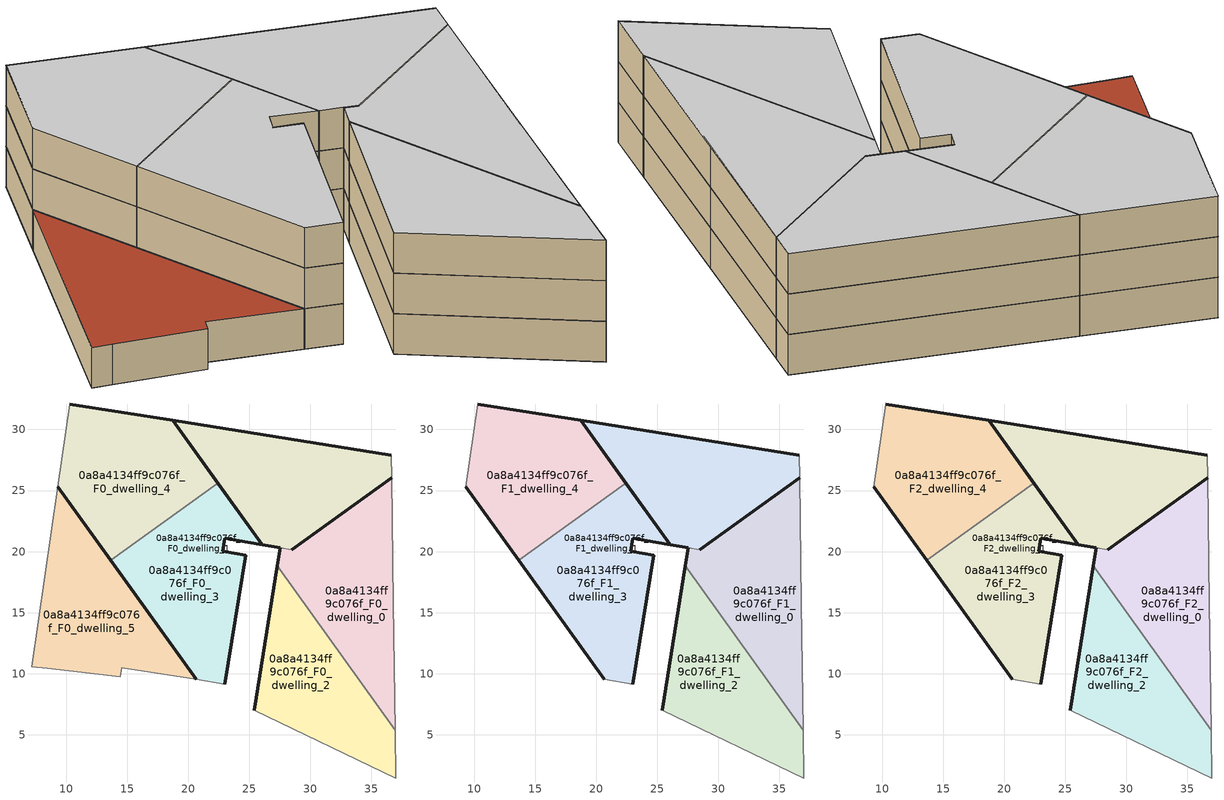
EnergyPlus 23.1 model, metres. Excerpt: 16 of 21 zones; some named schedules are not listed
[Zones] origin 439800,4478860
0a8a4134ff9c076f_F0_dwelling_0
 floor ground (EU_floor_Construction): 36.95,5.39 36.79,15.75 36.66,26.03 28.48,20.17 27.54,20.33 27.3,18.83 z0
 wall outside (EU_wall_Construction): 27.3,18.83 27.54,20.33 / 28.48,20.17 36.66,26.03 z0:3
 wall adiabatic (EU_wall_Construction): 36.66,26.03 36.79,15.75 36.95,5.39 z0:3
 wall to 0a8a4134ff9c076f_F0_dwelling_2 (EU_wall_Construction): 36.95,5.39 27.3,18.83 z0:3
 wall to 0a8a4134ff9c076f_F0_dwelling_1 (EU_wall_Construction): 27.54,20.33 28.48,20.17 z0:3
0a8a4134ff9c076f_F0_dwelling_1
 floor ground (EU_floor_Construction): 23.01,9.16 24.7,19.71 22.82,20.02 23,21.08 26.05,20.57 22.44,25.61 13.64,19.3 20.65,9.54 z0; 36.66,26.03 36.63,27.9 18.76,30.74 26.05,20.57 28.49,20.17 z0; 22.44,25.61 18.76,30.74 10.3,32.09 9.32,25.32 13.64,19.3 z0
 wall outside (EU_wall_Construction): 27.54,20.33 26.05,20.57 18.76,30.74 36.63,27.9 / 36.66,26.03 28.49,20.17 z0:3; 28.48,20.17,3 28.49,20.17,0 28.48,20.17,0
 wall adiabatic (EU_wall_Construction): 36.63,27.9 36.66,26.03 z0:3
0a8a4134ff9c076f_F0_dwelling_2
 floor ground (EU_floor_Construction): 37.02,1.47 36.95,5.39 27.3,18.83 25.43,7.03 z0
 wall outside (EU_wall_Construction): 25.43,7.03 27.3,18.83 z0:3
 wall adiabatic (EU_wall_Construction): 36.95,5.39 37.02,1.47 25.43,7.03 z0:3
0a8a4134ff9c076f_F0_dwelling_3
 floor ground (EU_floor_Construction): 36.66,26.03 36.63,27.9 18.76,30.74 26.05,20.57 28.49,20.17 z0; 23.01,9.16 24.7,19.71 22.82,20.02 23,21.08 26.05,20.57 22.44,25.61 13.64,19.3 20.65,9.54 z0
 wall outside (EU_wall_Construction): 20.65,9.54 13.64,19.3 / 22.44,25.61 26.05,20.57 23,21.08 22.82,20.02 24.7,19.71 23.01,9.16 z0:3
 wall adiabatic (EU_wall_Construction): 23.01,9.16 20.65,9.54 z0:3
 wall to 0a8a4134ff9c076f_F0_dwelling_4 (EU_wall_Construction): 13.64,19.3 22.44,25.61 z0:3
0a8a4134ff9c076f_F0_dwelling_4
 floor ground (EU_floor_Construction): 36.66,26.03 36.63,27.9 18.76,30.74 26.05,20.57 28.49,20.17 z0; 22.44,25.61 18.76,30.74 10.3,32.09 9.32,25.32 13.64,19.3 z0
 wall outside (EU_wall_Construction): 10.3,32.09 18.76,30.74 22.44,25.61 / 13.64,19.3 9.32,25.32 z0:3
 wall adiabatic (EU_wall_Construction): 9.32,25.32 10.3,32.09 z0:3
0a8a4134ff9c076f_F0_dwelling_5
 floor ground (EU_floor_Construction): 20.65,9.54 9.32,25.32 7.17,10.59 8.47,10.45 14.43,9.77 14.56,10.5 z0
 wall outside (EU_wall_Construction): 9.32,25.32 20.65,9.54 z0:3
 wall adiabatic (EU_wall_Construction): 20.65,9.54 14.56,10.5 14.43,9.77 8.47,10.45 7.17,10.59 9.32,25.32 z0:3
 roof outside (EU_roof_Construction): 9.32,25.32 20.65,9.54 14.56,10.5 14.43,9.77 8.47,10.45 7.17,10.59 z3
0a8a4134ff9c076f_F1_dwelling_0
 floor to 0a8a4134ff9c076f_F0_dwelling_0 (EU_floor_Construction): 36.95,5.39 36.79,15.75 36.66,26.03 28.48,20.17 27.54,20.33 27.3,18.83 z3
 wall outside (EU_wall_Construction): 27.3,18.83 27.54,20.33 / 28.48,20.17 36.66,26.03 z3:6
 wall adiabatic (EU_wall_Construction): 36.66,26.03 36.79,15.75 36.95,5.39 z3:6
 wall to 0a8a4134ff9c076f_F1_dwelling_2 (EU_wall_Construction): 36.95,5.39 27.3,18.83 z3:6
 wall to 0a8a4134ff9c076f_F1_dwelling_1 (EU_wall_Construction): 27.54,20.33 28.48,20.17 z3:6
0a8a4134ff9c076f_F1_dwelling_1
 floor outside (EU_floor_Construction): 22.44,25.61 18.76,30.74 10.3,32.09 9.32,25.32 13.64,19.3 z3; 23.01,9.16 24.7,19.71 22.82,20.02 23,21.08 26.05,20.57 22.44,25.61 13.64,19.3 20.65,9.54 z3
 floor to 0a8a4134ff9c076f_F0_dwelling_1 (EU_floor_Construction): 36.66,26.03 36.63,27.9 18.76,30.74 26.05,20.57 28.48,20.17 z3
 wall outside (EU_wall_Construction): 27.54,20.33 26.05,20.57 18.76,30.74 36.63,27.9 / 36.66,26.03 28.49,20.17 z3:6; 28.48,20.17,6 28.49,20.17,3 28.48,20.17,3
 wall adiabatic (EU_wall_Construction): 36.63,27.9 36.66,26.03 z3:6
0a8a4134ff9c076f_F1_dwelling_2
 floor to 0a8a4134ff9c076f_F0_dwelling_2 (EU_floor_Construction): 37.01,1.47 36.95,5.39 27.3,18.83 25.43,7.03 z3
 wall outside (EU_wall_Construction): 25.43,7.03 27.3,18.83 z3:6
 wall adiabatic (EU_wall_Construction): 36.95,5.39 37.02,1.47 25.43,7.03 z3:6
0a8a4134ff9c076f_F1_dwelling_3
 floor outside (EU_floor_Construction): 36.66,26.03 36.63,27.9 18.76,30.74 26.05,20.57 28.49,20.17 z3
 floor to 0a8a4134ff9c076f_F0_dwelling_3 (EU_floor_Construction): 23.01,9.16 24.7,19.71 22.82,20.02 23,21.08 26.05,20.57 22.44,25.61 13.64,19.3 20.65,9.54 z3
 wall outside (EU_wall_Construction): 20.65,9.54 13.64,19.3 / 22.44,25.61 26.05,20.57 23,21.08 22.82,20.02 24.7,19.71 23.01,9.16 z3:6
 wall adiabatic (EU_wall_Construction): 23.01,9.16 20.65,9.54 z3:6
 wall to 0a8a4134ff9c076f_F1_dwelling_4 (EU_wall_Construction): 13.64,19.3 22.44,25.61 z3:6
0a8a4134ff9c076f_F1_dwelling_4
 floor to 0a8a4134ff9c076f_F0_dwelling_4 (EU_floor_Construction): 36.66,26.03 36.63,27.9 18.76,30.74 26.05,20.57 28.48,20.17 z3; 22.44,25.61 18.76,30.74 10.3,32.09 9.32,25.32 13.64,19.3 z3
 wall outside (EU_wall_Construction): 10.3,32.09 18.76,30.74 22.44,25.61 / 13.64,19.3 9.32,25.32 z3:6
 wall adiabatic (EU_wall_Construction): 9.32,25.32 10.3,32.09 z3:6
0a8a4134ff9c076f_F2_dwelling_0
 floor to 0a8a4134ff9c076f_F1_dwelling_0 (EU_floor_Construction): 36.95,5.39 36.79,15.75 36.66,26.03 28.48,20.17 27.54,20.33 27.3,18.83 z6
 wall outside (EU_wall_Construction): 27.3,18.83 27.54,20.33 / 28.48,20.17 36.66,26.03 z6:9
 wall adiabatic (EU_wall_Construction): 36.66,26.03 36.79,15.75 36.95,5.39 z6:9
 wall to 0a8a4134ff9c076f_F2_dwelling_2 (EU_wall_Construction): 36.95,5.39 27.3,18.83 z6:9
 wall to 0a8a4134ff9c076f_F2_dwelling_1 (EU_wall_Construction): 27.54,20.33 28.48,20.17 z6:9
 ceiling to 0a8a4134ff9c076f_F3_dwelling_0 (EU_floor_Construction): 36.66,26.03 36.79,15.75 36.95,5.39 27.3,18.83 27.54,20.33 28.48,20.17 z9
0a8a4134ff9c076f_F2_dwelling_1
 floor outside (EU_floor_Construction): 22.44,25.61 18.76,30.74 10.3,32.09 9.32,25.32 13.64,19.3 z6; 23.01,9.16 24.7,19.71 22.82,20.02 23,21.08 26.05,20.57 22.44,25.61 13.64,19.3 20.65,9.54 z6
 floor to 0a8a4134ff9c076f_F1_dwelling_1 (EU_floor_Construction): 36.66,26.03 36.63,27.9 18.76,30.74 26.05,20.57 28.48,20.17 z6
 wall outside (EU_wall_Construction): 27.54,20.33 26.05,20.57 18.76,30.74 36.63,27.9 / 36.66,26.03 28.49,20.17 z6:9; 28.48,20.17,9 28.49,20.17,6 28.48,20.17,6
 wall adiabatic (EU_wall_Construction): 36.63,27.9 36.66,26.03 z6:9
 ceiling to 0a8a4134ff9c076f_F3_dwelling_1 (EU_floor_Construction): 36.63,27.9 36.66,26.03 28.48,20.17 26.05,20.57 18.76,30.74 z9
 ceiling to 0a8a4134ff9c076f_F3_dwelling_3 (EU_floor_Construction): 22.44,25.61 26.05,20.57 23,21.08 22.82,20.02 24.7,19.71 23.01,9.16 20.65,9.54 13.64,19.3 z9
 ceiling to 0a8a4134ff9c076f_F3_dwelling_4 (EU_floor_Construction): 18.76,30.74 22.44,25.61 13.64,19.3 9.32,25.32 10.3,32.09 z9
0a8a4134ff9c076f_F2_dwelling_2
 floor to 0a8a4134ff9c076f_F1_dwelling_2 (EU_floor_Construction): 37.01,1.47 36.95,5.39 27.3,18.83 25.43,7.03 z6
 wall outside (EU_wall_Construction): 25.43,7.03 27.3,18.83 z6:9
 wall adiabatic (EU_wall_Construction): 36.95,5.39 37.02,1.47 25.43,7.03 z6:9
 ceiling to 0a8a4134ff9c076f_F3_dwelling_2 (EU_floor_Construction): 27.3,18.83 36.95,5.39 37.01,1.47 25.43,7.03 z9
0a8a4134ff9c076f_F2_dwelling_3
 floor outside (EU_floor_Construction): 36.66,26.03 36.63,27.9 18.76,30.74 26.05,20.57 28.49,20.17 z6
 floor to 0a8a4134ff9c076f_F1_dwelling_3 (EU_floor_Construction): 23.01,9.16 24.7,19.71 22.82,20.02 23,21.08 26.05,20.57 22.44,25.61 13.64,19.3 20.65,9.54 z6
 wall outside (EU_wall_Construction): 20.65,9.54 13.64,19.3 / 22.44,25.61 26.05,20.57 23,21.08 22.82,20.02 24.7,19.71 23.01,9.16 z6:9
 wall adiabatic (EU_wall_Construction): 23.01,9.16 20.65,9.54 z6:9
 wall to 0a8a4134ff9c076f_F2_dwelling_4 (EU_wall_Construction): 13.64,19.3 22.44,25.61 z6:9
 ceiling to 0a8a4134ff9c076f_F3_dwelling_3 (EU_floor_Construction): 22.44,25.61 26.05,20.57 23,21.08 22.82,20.02 24.7,19.71 23.01,9.16 20.65,9.54 13.64,19.3 z9
 ceiling to 0a8a4134ff9c076f_F3_dwelling_4 (EU_floor_Construction): 36.63,27.9 36.66,26.03 28.48,20.17 26.05,20.57 18.76,30.74 z9
0a8a4134ff9c076f_F2_dwelling_4
 floor to 0a8a4134ff9c076f_F1_dwelling_4 (EU_floor_Construction): 36.66,26.03 36.63,27.9 18.76,30.74 26.05,20.57 28.48,20.17 z6; 22.44,25.61 18.76,30.74 10.3,32.09 9.32,25.32 13.64,19.3 z6
 wall outside (EU_wall_Construction): 10.3,32.09 18.76,30.74 22.44,25.61 / 13.64,19.3 9.32,25.32 z6:9
 wall adiabatic (EU_wall_Construction): 9.32,25.32 10.3,32.09 z6:9
 ceiling to 0a8a4134ff9c076f_F3_dwelling_4 (EU_floor_Construction): 18.76,30.74 22.44,25.61 13.64,19.3 9.32,25.32 10.3,32.09 z9; 36.63,27.9 36.66,26.03 28.48,20.17 26.05,20.57 18.76,30.74 z9
shading: 36.76,14.62 36.63,27.9 z0:9
[Building]
EU S2 Campaign: North Axis=0; Terrain=City; Solar Distribution=FullExterior
[Site:Location]
Madrid: Latitude=40.5; Longitude=-3.5; Time Zone=1; Elevation=609
[SizingPeriod:WeatherFileDays]
AnnualSizingPeriod: Begin Month=1; Begin Day of Month=1; End Month=12; End Day of Month=31; Day of Week for Start Day=Monday; Use Weather File Daylight Saving Period=No; Use Weather File Rain and Snow Indicators=No
[MATERIAL]
EU_InternalMass_Material: Roughness=MediumRough; Thickness=0.1; Conductivity=1; Density=1800; Specific Heat=900; Thermal Absorptance=0.9; Solar Absorptance=0.7; Visible Absorptance=0.7
[MATERIAL:NOMASS] Roughness=MediumRough; Thermal Absorptance=0.9; Solar Absorptance=0.7; Visible Absorptance=0.7
Name | Thermal Resistance
EU_wall_NoMass | 0.609216
EU_roof_NoMass | 0.513268
EU_floor_NoMass | 0.568163
[CONSTRUCTION]
EU_wall_Construction: EU_wall_NoMass
EU_roof_Construction: EU_roof_NoMass
EU_floor_Construction: EU_floor_NoMass
EU_InternalMass_Construction: EU_InternalMass_Material
[ZONE] Type=1; Multiplier=1; Ceiling Height=autocalculate; Floor Area=autocalculate; Part of Total Floor Area=Yes
Name | Volume
0a8a4134ff9c076f_F0_dwelling_0; 0a8a4134ff9c076f_F1_dwelling_0; 0a8a4134ff9c076f_F2_dwelling_0 | 300.602
0a8a4134ff9c076f_F0_dwelling_1 | 919.126
0a8a4134ff9c076f_F1_dwelling_1; 0a8a4134ff9c076f_F2_dwelling_1 | 919.141
0a8a4134ff9c076f_F0_dwelling_2; 0a8a4134ff9c076f_F1_dwelling_2; 0a8a4134ff9c076f_F2_dwelling_2 | 276.287
0a8a4134ff9c076f_F0_dwelling_3; 0a8a4134ff9c076f_F1_dwelling_3; 0a8a4134ff9c076f_F2_dwelling_3 | 608.488
0a8a4134ff9c076f_F0_dwelling_4 | 608.439
0a8a4134ff9c076f_F1_dwelling_4; 0a8a4134ff9c076f_F2_dwelling_4 | 608.453
0a8a4134ff9c076f_F0_dwelling_5 | 299.192
[INTERNALMASS] Construction=EU_InternalMass_Construction
Name | Zone or ZoneList | Surface Area
0a8a4134ff9c076f_F0_dwelling_0_EU_InternalMass | 0a8a4134ff9c076f_F0_dwelling_0 | 100.204
0a8a4134ff9c076f_F0_dwelling_1_EU_InternalMass | 0a8a4134ff9c076f_F0_dwelling_1 | 99.2764
0a8a4134ff9c076f_F0_dwelling_2_EU_InternalMass | 0a8a4134ff9c076f_F0_dwelling_2 | 92.0968
0a8a4134ff9c076f_F0_dwelling_3_EU_InternalMass | 0a8a4134ff9c076f_F0_dwelling_3 | 103.563
0a8a4134ff9c076f_F0_dwelling_4_EU_InternalMass | 0a8a4134ff9c076f_F0_dwelling_4 | 103.547
0a8a4134ff9c076f_F0_dwelling_5_EU_InternalMass | 0a8a4134ff9c076f_F0_dwelling_5 | 99.7305
0a8a4134ff9c076f_F1_dwelling_0_EU_InternalMass | 0a8a4134ff9c076f_F1_dwelling_0 | 119.682
0a8a4134ff9c076f_F1_dwelling_1_EU_InternalMass | 0a8a4134ff9c076f_F1_dwelling_1 | 119.682
0a8a4134ff9c076f_F1_dwelling_2_EU_InternalMass | 0a8a4134ff9c076f_F1_dwelling_2 | 119.681
0a8a4134ff9c076f_F1_dwelling_3_EU_InternalMass | 0a8a4134ff9c076f_F1_dwelling_3 | 119.686
0a8a4134ff9c076f_F1_dwelling_4_EU_InternalMass | 0a8a4134ff9c076f_F1_dwelling_4 | 119.686
0a8a4134ff9c076f_F2_dwelling_0_EU_InternalMass | 0a8a4134ff9c076f_F2_dwelling_0 | 119.682
0a8a4134ff9c076f_F2_dwelling_1_EU_InternalMass | 0a8a4134ff9c076f_F2_dwelling_1 | 119.682
0a8a4134ff9c076f_F2_dwelling_2_EU_InternalMass | 0a8a4134ff9c076f_F2_dwelling_2 | 119.681
0a8a4134ff9c076f_F2_dwelling_3_EU_InternalMass | 0a8a4134ff9c076f_F2_dwelling_3 | 119.686
0a8a4134ff9c076f_F2_dwelling_4_EU_InternalMass | 0a8a4134ff9c076f_F2_dwelling_4 | 119.686
[OTHEREQUIPMENT] Fuel Type=Electricity; Design Level Calculation Method=Watts/Area; Power per Zone Floor Area=1; Fraction Latent=0; Fraction Radiant=0; Fraction Lost=0; Carbon Dioxide Generation Rate=0; EndUse Subcategory=EU_Step8_InternalGains
Name | Zone or ZoneList or Space or SpaceList | Schedule
EU_Step8_InternalGain_0a8a4134ff9c076f_F0_dwelling_0_f000 | 0a8a4134ff9c076f_F0_dwelling_0 | EU_Step8_GainSchedule_0a8a4134ff9c076f_F0_dwelling_0_f000
EU_Step8_InternalGain_0a8a4134ff9c076f_F0_dwelling_1_f000 | 0a8a4134ff9c076f_F0_dwelling_1 | EU_Step8_GainSchedule_0a8a4134ff9c076f_F0_dwelling_1_f000
EU_Step8_InternalGain_0a8a4134ff9c076f_F0_dwelling_2_f000 | 0a8a4134ff9c076f_F0_dwelling_2 | EU_Step8_GainSchedule_0a8a4134ff9c076f_F0_dwelling_2_f000
EU_Step8_InternalGain_0a8a4134ff9c076f_F0_dwelling_3_f000 | 0a8a4134ff9c076f_F0_dwelling_3 | EU_Step8_GainSchedule_0a8a4134ff9c076f_F0_dwelling_3_f000
EU_Step8_InternalGain_0a8a4134ff9c076f_F0_dwelling_4_f000 | 0a8a4134ff9c076f_F0_dwelling_4 | EU_Step8_GainSchedule_0a8a4134ff9c076f_F0_dwelling_4_f000
EU_Step8_InternalGain_0a8a4134ff9c076f_F0_dwelling_5_f000 | 0a8a4134ff9c076f_F0_dwelling_5 | EU_Step8_GainSchedule_0a8a4134ff9c076f_F0_dwelling_5_f000
EU_Step8_InternalGain_0a8a4134ff9c076f_F1_dwelling_0_f000 | 0a8a4134ff9c076f_F1_dwelling_0 | EU_Step8_GainSchedule_0a8a4134ff9c076f_F1_dwelling_0_f000
EU_Step8_InternalGain_0a8a4134ff9c076f_F1_dwelling_1_f000 | 0a8a4134ff9c076f_F1_dwelling_1 | EU_Step8_GainSchedule_0a8a4134ff9c076f_F1_dwelling_1_f000
EU_Step8_InternalGain_0a8a4134ff9c076f_F1_dwelling_2_f000 | 0a8a4134ff9c076f_F1_dwelling_2 | EU_Step8_GainSchedule_0a8a4134ff9c076f_F1_dwelling_2_f000
EU_Step8_InternalGain_0a8a4134ff9c076f_F1_dwelling_3_f000 | 0a8a4134ff9c076f_F1_dwelling_3 | EU_Step8_GainSchedule_0a8a4134ff9c076f_F1_dwelling_3_f000
EU_Step8_InternalGain_0a8a4134ff9c076f_F1_dwelling_4_f000 | 0a8a4134ff9c076f_F1_dwelling_4 | EU_Step8_GainSchedule_0a8a4134ff9c076f_F1_dwelling_4_f000
EU_Step8_InternalGain_0a8a4134ff9c076f_F2_dwelling_0_f000 | 0a8a4134ff9c076f_F2_dwelling_0 | EU_Step8_GainSchedule_0a8a4134ff9c076f_F2_dwelling_0_f000
EU_Step8_InternalGain_0a8a4134ff9c076f_F2_dwelling_1_f000 | 0a8a4134ff9c076f_F2_dwelling_1 | EU_Step8_GainSchedule_0a8a4134ff9c076f_F2_dwelling_1_f000
EU_Step8_InternalGain_0a8a4134ff9c076f_F2_dwelling_2_f000 | 0a8a4134ff9c076f_F2_dwelling_2 | EU_Step8_GainSchedule_0a8a4134ff9c076f_F2_dwelling_2_f000
EU_Step8_InternalGain_0a8a4134ff9c076f_F2_dwelling_3_f000 | 0a8a4134ff9c076f_F2_dwelling_3 | EU_Step8_GainSchedule_0a8a4134ff9c076f_F2_dwelling_3_f000
EU_Step8_InternalGain_0a8a4134ff9c076f_F2_dwelling_4_f000 | 0a8a4134ff9c076f_F2_dwelling_4 | EU_Step8_GainSchedule_0a8a4134ff9c076f_F2_dwelling_4_f000
[ZONEVENTILATION:DESIGNFLOWRATE] Schedule=EU_AlwaysOn; Design Flow Rate Calculation Method=AirChanges/Hour; Air Changes per Hour=0.752966; Ventilation Type=Natural; Fan Pressure Rise=0; Fan Total Efficiency=1; Constant Term Coefficient=1; Temperature Term Coefficient=0; Velocity Term Coefficient=0; Velocity Squared Term Coefficient=0; Minimum Indoor Temperature=-100; Maximum Indoor Temperature=100; Delta Temperature=-100; Minimum Outdoor Temperature=-100; Maximum Outdoor Temperature=100; Maximum Wind Speed=40
Name | Zone or ZoneList or Space or SpaceList
EU_ConstantAir_0a8a4134ff9c076f_F0_dwelling_0 | 0a8a4134ff9c076f_F0_dwelling_0
EU_ConstantAir_0a8a4134ff9c076f_F0_dwelling_1 | 0a8a4134ff9c076f_F0_dwelling_1
EU_ConstantAir_0a8a4134ff9c076f_F0_dwelling_2 | 0a8a4134ff9c076f_F0_dwelling_2
EU_ConstantAir_0a8a4134ff9c076f_F0_dwelling_3 | 0a8a4134ff9c076f_F0_dwelling_3
EU_ConstantAir_0a8a4134ff9c076f_F0_dwelling_4 | 0a8a4134ff9c076f_F0_dwelling_4
EU_ConstantAir_0a8a4134ff9c076f_F0_dwelling_5 | 0a8a4134ff9c076f_F0_dwelling_5
EU_ConstantAir_0a8a4134ff9c076f_F1_dwelling_0 | 0a8a4134ff9c076f_F1_dwelling_0
EU_ConstantAir_0a8a4134ff9c076f_F1_dwelling_1 | 0a8a4134ff9c076f_F1_dwelling_1
EU_ConstantAir_0a8a4134ff9c076f_F1_dwelling_2 | 0a8a4134ff9c076f_F1_dwelling_2
EU_ConstantAir_0a8a4134ff9c076f_F1_dwelling_3 | 0a8a4134ff9c076f_F1_dwelling_3
EU_ConstantAir_0a8a4134ff9c076f_F1_dwelling_4 | 0a8a4134ff9c076f_F1_dwelling_4
EU_ConstantAir_0a8a4134ff9c076f_F2_dwelling_0 | 0a8a4134ff9c076f_F2_dwelling_0
EU_ConstantAir_0a8a4134ff9c076f_F2_dwelling_1 | 0a8a4134ff9c076f_F2_dwelling_1
EU_ConstantAir_0a8a4134ff9c076f_F2_dwelling_2 | 0a8a4134ff9c076f_F2_dwelling_2
EU_ConstantAir_0a8a4134ff9c076f_F2_dwelling_3 | 0a8a4134ff9c076f_F2_dwelling_3
EU_ConstantAir_0a8a4134ff9c076f_F2_dwelling_4 | 0a8a4134ff9c076f_F2_dwelling_4
[HVACTEMPLATE:THERMOSTAT] Constant Heating Setpoint=20; Constant Cooling Setpoint=50
EU_HeatOnly_0a8a4134ff9c076f_F0_dwelling_0; EU_HeatOnly_0a8a4134ff9c076f_F0_dwelling_1; EU_HeatOnly_0a8a4134ff9c076f_F0_dwelling_2; EU_HeatOnly_0a8a4134ff9c076f_F0_dwelling_3; EU_HeatOnly_0a8a4134ff9c076f_F0_dwelling_4; EU_HeatOnly_0a8a4134ff9c076f_F0_dwelling_5; EU_HeatOnly_0a8a4134ff9c076f_F1_dwelling_0; EU_HeatOnly_0a8a4134ff9c076f_F1_dwelling_1; EU_HeatOnly_0a8a4134ff9c076f_F1_dwelling_2; EU_HeatOnly_0a8a4134ff9c076f_F1_dwelling_3; EU_HeatOnly_0a8a4134ff9c076f_F1_dwelling_4; EU_HeatOnly_0a8a4134ff9c076f_F2_dwelling_0; EU_HeatOnly_0a8a4134ff9c076f_F2_dwelling_1; EU_HeatOnly_0a8a4134ff9c076f_F2_dwelling_2; EU_HeatOnly_0a8a4134ff9c076f_F2_dwelling_3; EU_HeatOnly_0a8a4134ff9c076f_F2_dwelling_4; EU_HeatOnly_0a8a4134ff9c076f_F3_dwelling_0; EU_HeatOnly_0a8a4134ff9c076f_F3_dwelling_1; EU_HeatOnly_0a8a4134ff9c076f_F3_dwelling_2; EU_HeatOnly_0a8a4134ff9c076f_F3_dwelling_3; EU_HeatOnly_0a8a4134ff9c076f_F3_dwelling_4
